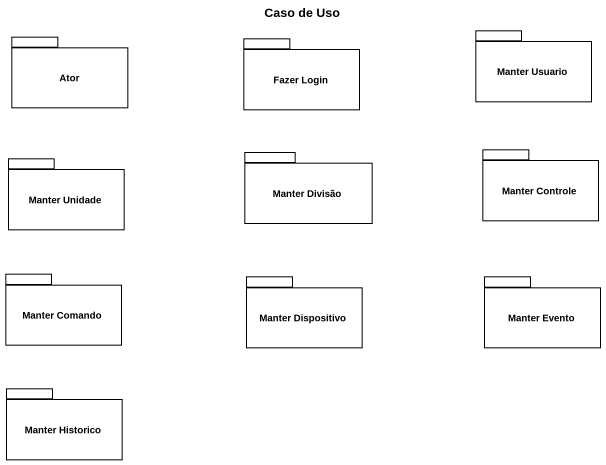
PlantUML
@startuml
title Caso de Uso
package "Manter Usuario" as Manter_Usuario {
}
package Ator {
}
package "Fazer Login" as Fazer_Login {
}
package "Manter Divisão" as Manter_Divisão {
}
package "Manter Controle" as Manter_Controle {
}
package "Manter Unidade" as Manter_Unidade {
}
package "Manter Comando" as Manter_Comando {
}
package "Manter Dispositivo" as Manter_Dispositivo {
}
package "Manter Evento" as Manter_Evento {
}
package "Manter Historico" as Manter_Historico {
}
@enduml
